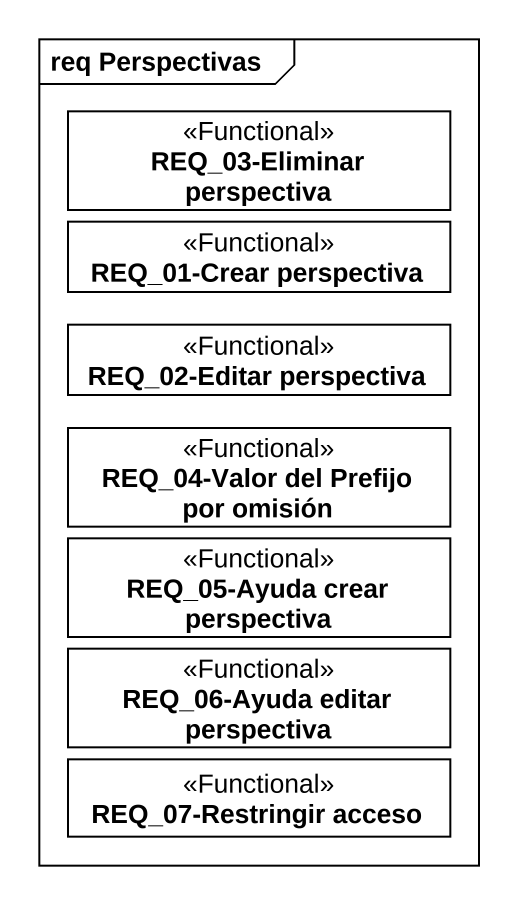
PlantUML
@startuml
mainframe req Perspectivas
hide circle
hide empty members
class "REQ_03-Eliminar perspectiva" as REQ_03_Eliminar_perspectiva <<Functional>>
class "REQ_01-Crear perspectiva" as REQ_01_Crear_perspectiva <<Functional>>
class "REQ_02-Editar perspectiva" as REQ_02_Editar_perspectiva <<Functional>>
class "REQ_04-Valor del Prefijo por omisión" as REQ_04_Valor_del_Prefijo <<Functional>>
class "REQ_05-Ayuda crear perspectiva" as REQ_05_Ayuda_crear <<Functional>>
class "REQ_06-Ayuda editar perspectiva" as REQ_06_Ayuda_editar <<Functional>>
class "REQ_07-Restringir acceso" as REQ_07_Restringir_acceso <<Functional>>
@enduml
